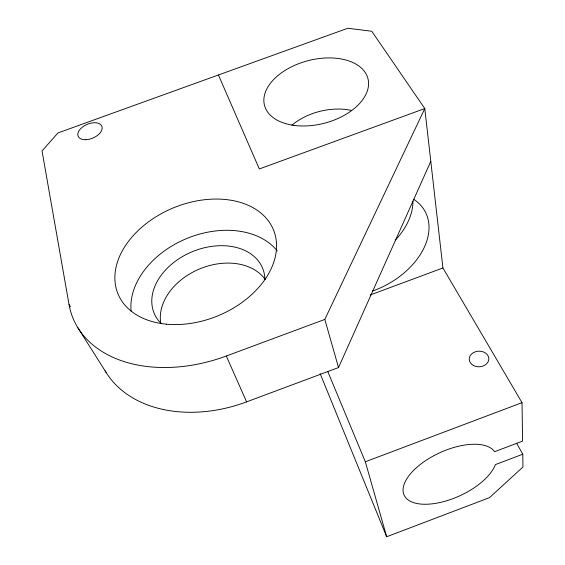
<?xml version="1.0" encoding="UTF-8"?>
<svg xmlns="http://www.w3.org/2000/svg" width="565" height="565" viewBox="0 0 565 565"><rect width="100%" height="100%" fill="white"/><g stroke="black" fill="none" stroke-linecap="round" stroke-linejoin="round"><path stroke-width="0.85" d="M105.139 370.845A125.946 92.363 -22.8 0 0 246.601 401.877L338.52 367.554L430.791 161.336M338.52 367.554L324.819 319.416L424.788 108.551L371.77 31.259L347.814 28.25L57.948 132.93L42.036 150.975L69.057 304.606L70.441 306.823M320.101 373.536L386.665 536.75L489.481 497.652L522.964 467.022L522.773 454.218L516.749 443.476M522.773 454.218L495.392 464.6A50.25 23.73 -24.5 0 1 424.287 504.255A50.25 23.73 -24.5 0 1 421.751 463.364A50.25 23.73 -24.5 0 1 494.594 451.71L522.583 441.117L522.025 402.661L442.925 267.972L424.788 108.551L259.328 168.956L218.422 74.975M386.665 536.75L365.329 461.767L522.025 402.661M370.089 295.008L442.925 267.972M69.057 304.606A134.138 93.402 -22.4 0 0 226.304 356.007L324.819 319.416M77.822 327.693L106.043 372.349M226.304 356.007L246.601 401.877M327.82 371.629L365.329 461.767M131.108 311.096A80.795 58.033 -22.6 0 1 186.867 238.465A80.795 58.033 -22.6 0 1 277.26 250.938M161.244 323.604A58.718 42.135 -22.6 0 1 191.634 251.976A58.718 42.135 -22.6 0 1 264.914 279.611M291.879 125.162A50.568 32.488 -14.2 0 1 351.522 110.415M160.813 323.42A57.383 41.951 -22.8 0 1 199.367 269.032A57.383 41.951 -22.8 0 1 265.239 279.527M413.524 199.205A69.1 46.669 -27.7 0 1 424.654 246.517A69.1 46.669 -27.7 0 1 372.321 291.123M412.951 201.189A66.981 46.973 -28.1 0 1 395.359 240.061M166.597 324.197A84.072 58.379 -22.4 0 0 275.593 236.714A84.072 58.379 -22.4 0 0 144.923 224.602A84.072 58.379 -22.4 0 0 166.597 324.197M294.09 125.388A53.435 32.325 -14.5 0 0 368.373 80.703A53.435 32.325 -14.5 0 0 286.18 69.735A53.435 32.325 -14.5 0 0 294.09 125.388M85.59 139.717A12.875 7.43 -23.1 0 0 102.046 126.793A12.875 7.43 -23.1 0 0 82.349 127.16A12.875 7.43 -23.1 0 0 85.59 139.717M473.357 365.442A9.803 7.811 -2.5 0 0 488.789 359.559A9.803 7.811 -2.5 0 0 474.953 351.946A9.803 7.811 -2.5 0 0 473.357 365.442"/></g></svg>
